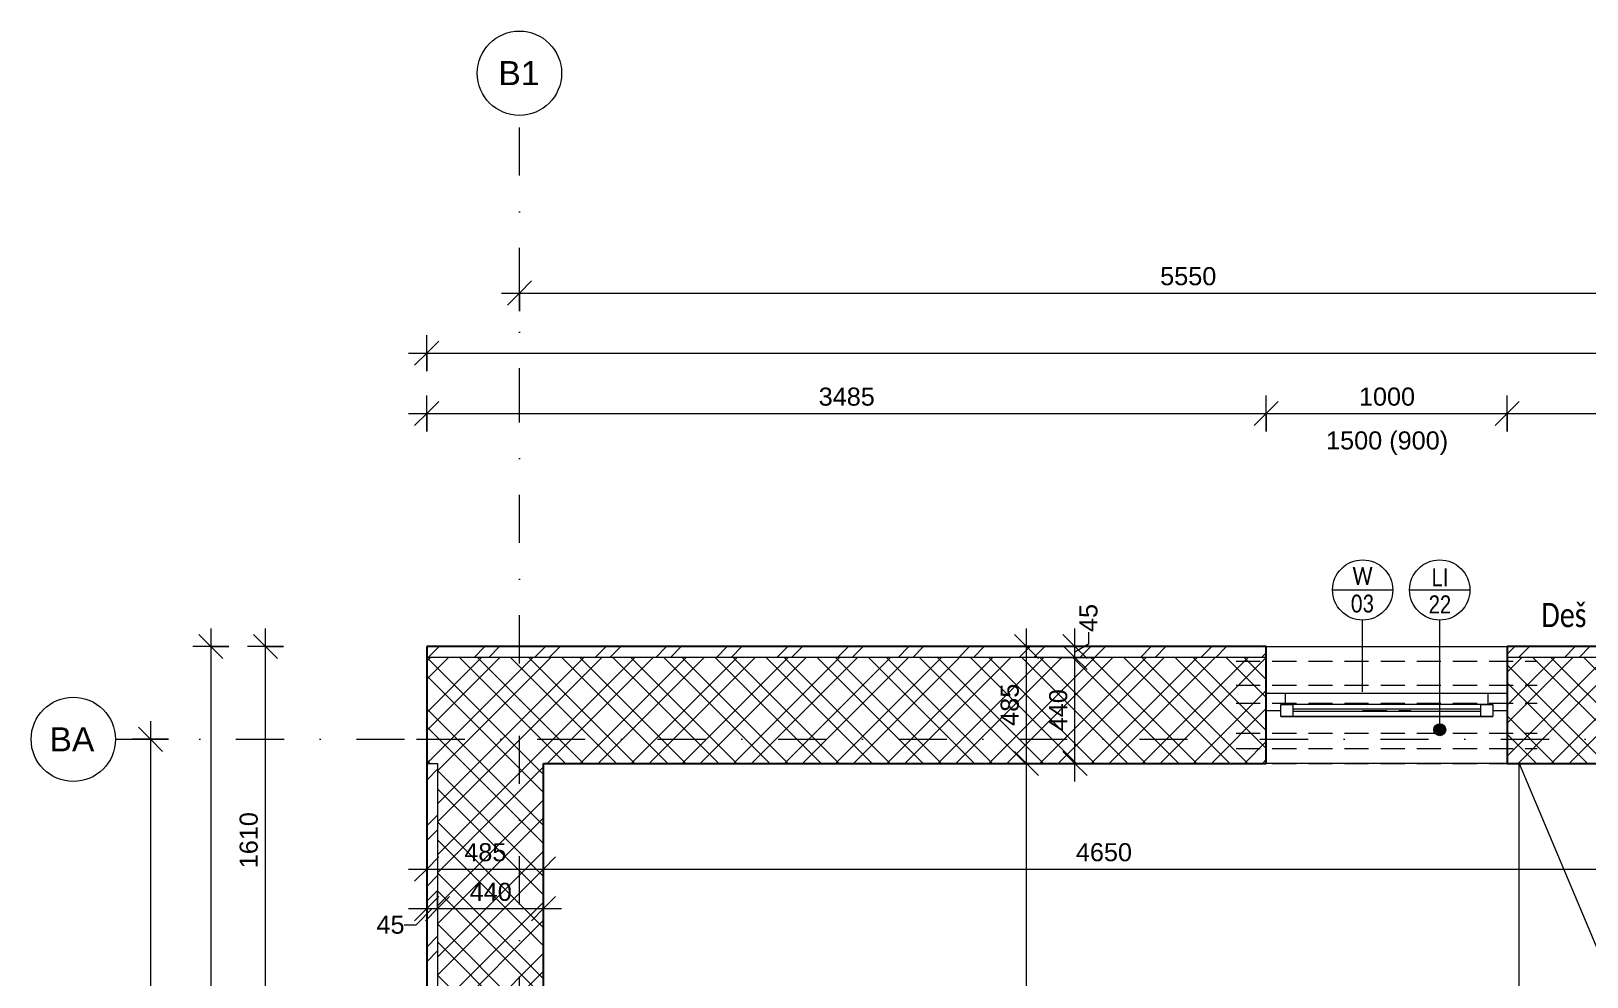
# Model space of a CAD drawing. Header units: millimetres. Extents: x -8668 to 43537, y -2985 to 58543.
# Drawn here: x -8506 to -2048, y 54616 to 58543 of the extents above; entities that cross this region are included whole.
import ezdxf

# ---------------------------------------------------------------- set-up
doc = ezdxf.new("R2010")
doc.units = ezdxf.units.MM
doc.linetypes.add('HA_Dash_3mm-S1mm', pattern=[150, 100, -50])
doc.linetypes.add('HA_DashDot_10mm-S3mm', pattern=[500, 200, -150, 0, -150])
for name, color, linetype, lineweight in [('A-____-____-DIMS', 9, 'Continuous', 5), ('A-____-____-DIMS-50', 9, 'Continuous', 5), ('A-GENM-____-HDLN', 9, 'HA_Dash_3mm-S1mm', 9), ('A-GENM-____-IDEN', 9, 'Continuous', 9), ('A-GENM-____-OTLN', 9, 'Continuous', 9), ('A-GLAZ-____-IDEN', 9, 'Continuous', 9), ('A-GLAZ-____-MCUT', 9, 'Continuous', 5), ('A-GLAZ-____-OTLN', 9, 'Continuous', 5), ('A-WALL-____-MCUT', 9, 'Continuous', 25), ('A-WALL-____-OTLN', 9, 'Continuous', 9), ('A-WALL-____-PATT', 9, 'Continuous', 25), ('G-____-____-TEXT', 9, 'Continuous', 5), ('I-FURN-____-OTLN', 9, 'Continuous', 9), ('S-GRID-____-IDEN', 9, 'Continuous', 9), ('S-GRID-____-OTLN', 9, 'Continuous', 5)]:
    doc.layers.add(name, color=color, linetype=linetype, lineweight=lineweight)
doc.styles.add('Arial', font='arial.ttf', dxfattribs={"height": 100})
doc.styles.add('Arial_1', font='arial.ttf', dxfattribs={"height": 75})
doc.styles.add('Arial_2', font='arial.ttf', dxfattribs={"width": 0.8, "height": 75})
doc.styles.add('Calibri', font='calibri.ttf', dxfattribs={"width": 0.8, "height": 75})
doc.styles.add('Calibri_1', font='calibri.ttf', dxfattribs={"width": 0.8, "height": 100})
doc.dimstyles.new('Inner_Dimensions', dxfattribs={"dimscale": 304.8, "dimtxt": 76.519455, "dimasz": 0.328084, "dimexe": 0.246063, "dimexo": 0.0625, "dimgap": 0.032808, "dimtad": 1, "dimdec": 0, "dimzin": 0, "dimdsep": 46, "dimtxsty": 'Arial_1', "dimblk1": 'OBLIQUE', "dimblk2": 'OBLIQUE', "dimsah": 1, "dimcen": 0.09, "dimdle": 0.246063, "dimazin": 0, "dimtfac": 1, "dimtdec": 4, "dimtix": 1, "dimtmove": 2, "dimatfit": 3, "dimfxl": 0.246063, "dimfxlon": 1, "dimtvp": 1, "dimtolj": 1, "dimtzin": 0, "dimlwd": 9, "dimlwe": 9, "dimarcsym": 2})
doc.dimstyles.new('Inner_Dimensions_1', dxfattribs={"dimscale": 304.8, "dimtxt": 76.519455, "dimasz": 0.328084, "dimexe": 0.246063, "dimexo": 0.0625, "dimgap": 0.032808, "dimtad": 1, "dimdec": 0, "dimzin": 0, "dimdsep": 46, "dimtxsty": 'Arial_1', "dimblk1": 'OBLIQUE', "dimblk2": 'OBLIQUE', "dimsah": 1, "dimcen": 0.09, "dimdle": 0.246063, "dimazin": 0, "dimtfac": 1, "dimtdec": 4, "dimtix": 1, "dimtmove": 0, "dimatfit": 3, "dimfxl": 0.246063, "dimfxlon": 1, "dimtvp": 1, "dimtolj": 1, "dimtzin": 0, "dimlwd": 9, "dimlwe": 9, "dimarcsym": 2})
doc.dimstyles.new('Inner_Dimensions_2', dxfattribs={"dimscale": 304.8, "dimtxt": 76.519455, "dimasz": 0.328084, "dimexe": 0.246063, "dimexo": 0.0625, "dimgap": 0.032808, "dimtad": 1, "dimdec": 0, "dimzin": 0, "dimdsep": 46, "dimtxsty": 'Arial_1', "dimblk1": 'OBLIQUE', "dimblk2": 'OBLIQUE', "dimsah": 1, "dimcen": 0.09, "dimdle": 0.246063, "dimazin": 0, "dimtfac": 1, "dimtdec": 4, "dimtix": 1, "dimtmove": 1, "dimatfit": 3, "dimfxl": 0.246063, "dimfxlon": 1, "dimtvp": 1, "dimtolj": 1, "dimtzin": 0, "dimlwd": 9, "dimlwe": 9, "dimarcsym": 2})
pattern_1 = [(45, (0, 0), (-106.066, 106.066), []), (45, (75, 0), (-106.066, 106.066), []), (315, (0, 0), (106.066, 106.066), []), (315, (75, 0), (106.066, 106.066), [])]
pattern_2 = [(45, (0, 0), (-125.7236, 125.7236), []), (45, (0, 190.5), (-125.7236, 125.7236), [])]

# ---------------------------------------------------------------- blocks, each defined once
blk = doc.blocks.new('HA_WD_SinglePanel - 1000x1500-1670803-DPS_2NP - B')
at = {"layer": 'A-GLAZ-____-MCUT'}
for p, q in [((-420, 70), (-500, 70)), ((-420, 25), (-420, 70)), ((500, 70), (420, 70)), ((420, 70), (420, 25)), ((-500, 0), (-440, 0)), ((-440, -25), (-440, 25)), ((-440, 25), (-390, 25)), ((-390, 25), (-390, -25)), ((390, 5), (-390, 5)), ((390, -25), (390, 25)), ((390, 25), (440, 25)), ((440, 25), (440, -25)), ((440, 0), (500, 0)), ((-390, -25), (-440, -25)), ((390, -5), (-390, -5)), ((440, -25), (390, -25))]:
    blk.add_line(p, q, dxfattribs=at)
at = {"layer": 'A-GLAZ-____-OTLN'}
for p, q in [((420, 70), (-420, 70)), ((440, 25), (-440, 25)), ((-440, -25), (-440, 25)), ((390, 25), (-390, 25)), ((440, 25), (440, -25)), ((-440, -25), (440, -25)), ((390, -25), (-390, -25))]:
    blk.add_line(p, q, dxfattribs=at)
blk = doc.blocks.new('NAB_Šatní_skříň_ADNS - 600x2000xšířka-1537202-DPS_2NP - B')
at = {"layer": 'I-FURN-____-OTLN'}
for p, q in [((0, -600), (1427.5, 0)), ((1427.5, 0), (2855, -600)), ((2855, 0), (2855, -600)), ((2855, -600), (0, -600))]:
    blk.add_line(p, q, dxfattribs=at)
blk = doc.blocks.new('TB_Porotherm KPVarioUNI_1250mm - TB_Porotherm KPVarioUNI_1250mm-1944691-DPS_2NP - B')
at = {"layer": 'A-GENM-____-HDLN'}
for p, q in [((-625, 205), (625, 205)), ((-625, 105), (625, 105)), ((-625, 30), (625, 30)), ((-100, 0), (100, 0)), ((-625, -95), (625, -95)), ((-625, -157.5), (625, -157.5)), ((-625, -220), (625, -220))]:
    blk.add_line(p, q, dxfattribs=at)
blk = doc.blocks.new('Grid - Radius 3_5mm-353793-DPS_2NP - B')
at = {"layer": 'S-GRID-____-IDEN'}
blk.add_circle((0, 0), 3.5, dxfattribs=at)
blk = doc.blocks.new('DIMBLOCK7-DPS_2NP - B')
at = {"layer": 'A-____-____-DIMS-50', "lineweight": 9}
for p, q in [((-4374.5, 55502.7), (-4424.5, 55552.7)), ((-4449.5, 55502.7), (-4299.5, 55502.7)), ((-4374.5, 55502.7), (-4449.5, 55502.7)), ((-4374.5, 52617.7), (-4374.5, 55502.7)), ((-4374.5, 55502.7), (-4324.5, 55452.7)), ((-4374.5, 52617.7), (-4424.5, 52667.7)), ((-4449.5, 52617.7), (-4299.5, 52617.7)), ((-4374.5, 52617.7), (-4449.5, 52617.7)), ((-4374.5, 52617.7), (-4324.5, 52567.7))]:
    blk.add_line(p, q, dxfattribs=at)
at = {"layer": 'A-____-____-DIMS-50', "color": 0, "lineweight": 9, "insert": (-4481.9, 53944.9), "char_height": 75, "width": 276.883, "attachment_point": 1, "rotation": 90, "line_spacing_factor": 0.941778, "style": 'Arial_1'}
blk.add_mtext('2885', dxfattribs=at)
blk = doc.blocks.new('_Oblique')
at = {"color": 0, "linetype": 'ByBlock', "lineweight": -2}
blk.add_line((-0.5, -0.5), (0.5, 0.5), dxfattribs=at)
blk = doc.blocks.new('DIMBLOCK8-DPS_2NP - B')
at = {"layer": 'A-____-____-DIMS-50', "lineweight": 9}
for p, q in [((-4374.5, 55502.7), (-4374.5, 56062.7)), ((-4374.5, 55987.7), (-4424.5, 56037.7)), ((-4449.5, 55987.7), (-4299.5, 55987.7)), ((-4374.5, 55987.7), (-4449.5, 55987.7)), ((-4374.5, 55987.7), (-4324.5, 55937.7)), ((-4374.5, 55502.7), (-4424.5, 55552.7)), ((-4449.5, 55502.7), (-4299.5, 55502.7)), ((-4374.5, 55502.7), (-4449.5, 55502.7)), ((-4374.5, 55502.7), (-4324.5, 55452.7))]:
    blk.add_line(p, q, dxfattribs=at)
at = {"layer": 'A-____-____-DIMS-50', "color": 0, "lineweight": 9, "insert": (-4481.9, 55658.7), "char_height": 75, "width": 207.662, "attachment_point": 1, "rotation": 90, "line_spacing_factor": 0.941778, "style": 'Arial_1'}
blk.add_mtext('485', dxfattribs=at)
blk = doc.blocks.new('DIMBLOCK45-DPS_2NP - B')
at = {"layer": 'A-____-____-DIMS-50', "lineweight": 9}
for p, q in [((-6864.3, 56880.6), (-6864.3, 57030.6)), ((-3379.3, 56880.6), (-3379.3, 57030.6)), ((-6864.3, 56955.6), (-6814.3, 57005.6)), ((-3379.3, 56955.6), (-3329.3, 57005.6)), ((-6939.3, 56955.6), (-3379.3, 56955.6)), ((-6864.3, 56955.6), (-6914.3, 56905.6)), ((-6864.3, 56955.6), (-6864.3, 56880.6)), ((-3379.3, 56955.6), (-3429.3, 56905.6)), ((-3379.3, 56955.6), (-3379.3, 56880.6))]:
    blk.add_line(p, q, dxfattribs=at)
at = {"layer": 'A-____-____-DIMS-50', "color": 0, "lineweight": 9, "insert": (-5237.2, 57063), "char_height": 75, "width": 276.883, "attachment_point": 1, "line_spacing_factor": 0.941778, "style": 'Arial_1'}
blk.add_mtext('3485', dxfattribs=at)
blk = doc.blocks.new('DIMBLOCK46-DPS_2NP - B')
at = {"layer": 'A-____-____-DIMS-50', "lineweight": 9}
for p, q in [((-3379.3, 56880.6), (-3379.3, 57030.6)), ((-2379.3, 56880.6), (-2379.3, 57030.6)), ((-3379.3, 56955.6), (-3329.3, 57005.6)), ((-2379.3, 56955.6), (-2329.3, 57005.6)), ((-3379.3, 56955.6), (-3429.3, 56905.6)), ((-3379.3, 56955.6), (-2379.3, 56955.6)), ((-3379.3, 56955.6), (-3379.3, 56880.6)), ((-2379.3, 56955.6), (-2429.3, 56905.6)), ((-2379.3, 56955.6), (-2379.3, 56880.6))]:
    blk.add_line(p, q, dxfattribs=at)
at = {"layer": 'A-____-____-DIMS-50', "color": 0, "lineweight": 9, "insert": (-2994.7, 57063), "char_height": 75, "width": 276.883, "attachment_point": 1, "line_spacing_factor": 0.941778, "style": 'Arial_1'}
blk.add_mtext('1000', dxfattribs=at)
blk = doc.blocks.new('DIMBLOCK47-DPS_2NP - B')
at = {"layer": 'A-____-____-DIMS-50', "lineweight": 9}
for p, q in [((-2379.3, 56880.6), (-2379.3, 57030.6)), ((-754.3, 56880.6), (-754.3, 57030.6)), ((-2379.3, 56955.6), (-2329.3, 57005.6)), ((-754.3, 56955.6), (-704.3, 57005.6)), ((-2379.3, 56955.6), (-2429.3, 56905.6)), ((-2379.3, 56955.6), (-754.3, 56955.6)), ((-2379.3, 56955.6), (-2379.3, 56880.6)), ((-754.3, 56955.6), (-804.3, 56905.6)), ((-754.3, 56955.6), (-754.3, 56880.6))]:
    blk.add_line(p, q, dxfattribs=at)
at = {"layer": 'A-____-____-DIMS-50', "color": 0, "lineweight": 9, "insert": (-1682.2, 57063), "char_height": 75, "width": 276.883, "attachment_point": 1, "line_spacing_factor": 0.941778, "style": 'Arial_1'}
blk.add_mtext('1625', dxfattribs=at)
blk = doc.blocks.new('DIMBLOCK68-DPS_2NP - B')
at = {"layer": 'A-____-____-DIMS-50', "lineweight": 9}
for p, q in [((-7533.5, 54377.7), (-7533.5, 56062.7)), ((-7533.5, 55987.7), (-7583.5, 56037.7)), ((-7458.5, 55987.7), (-7608.5, 55987.7)), ((-7533.5, 55987.7), (-7483.5, 55937.7)), ((-7533.5, 55987.7), (-7458.5, 55987.7)), ((-7458.5, 54377.7), (-7608.5, 54377.7)), ((-7533.5, 54377.7), (-7583.5, 54427.7)), ((-7533.5, 54377.7), (-7483.5, 54327.7)), ((-7533.5, 54377.7), (-7458.5, 54377.7))]:
    blk.add_line(p, q, dxfattribs=at)
at = {"layer": 'A-____-____-DIMS-50', "color": 0, "lineweight": 9, "insert": (-7640.8, 55067.4), "char_height": 75, "width": 276.883, "attachment_point": 1, "rotation": 90, "line_spacing_factor": 0.941778, "style": 'Arial_1'}
blk.add_mtext('1610', dxfattribs=at)
blk = doc.blocks.new('HA_TAG_WD - Type Mark-1536199-DPS_2NP - B')
at = {"layer": 'A-GLAZ-____-IDEN'}
blk.add_line((-2.5, 0), (2.5, 0), dxfattribs=at)
blk.add_circle((0, 0), 2.5, dxfattribs=at)
blk = doc.blocks.new('DIMBLOCK122-DPS_2NP - B')
at = {"layer": 'A-____-____-DIMS-50', "lineweight": 9}
for p, q in [((-6864.3, 55139.3), (-6864.3, 54989.3)), ((-6864.3, 55064.3), (-6864.3, 55139.3)), ((-6864.3, 55064.3), (-6814.3, 55114.3)), ((-6379.3, 55139.3), (-6379.3, 54989.3)), ((-6379.3, 55064.3), (-6379.3, 55139.3)), ((-6379.3, 55064.3), (-6329.3, 55114.3)), ((-6939.3, 55064.3), (-6379.3, 55064.3)), ((-6864.3, 55064.3), (-6914.3, 55014.3)), ((-6379.3, 55064.3), (-6429.3, 55014.3))]:
    blk.add_line(p, q, dxfattribs=at)
at = {"layer": 'A-____-____-DIMS-50', "color": 0, "lineweight": 9, "insert": (-6708.3, 55171.6), "char_height": 75, "width": 207.662, "attachment_point": 1, "line_spacing_factor": 0.941778, "style": 'Arial_1'}
blk.add_mtext('485', dxfattribs=at)
blk = doc.blocks.new('DIMBLOCK123-DPS_2NP - B')
at = {"layer": 'A-____-____-DIMS-50', "lineweight": 9}
for p, q in [((-6379.3, 55139.3), (-6379.3, 54989.3)), ((-6379.3, 55064.3), (-6379.3, 55139.3)), ((-6379.3, 55064.3), (-6329.3, 55114.3)), ((-1729.3, 55139.3), (-1729.3, 54989.3)), ((-1729.3, 55064.3), (-1729.3, 55139.3)), ((-1729.3, 55064.3), (-1679.3, 55114.3)), ((-6379.3, 55064.3), (-6429.3, 55014.3)), ((-6379.3, 55064.3), (-1729.3, 55064.3)), ((-1729.3, 55064.3), (-1779.3, 55014.3))]:
    blk.add_line(p, q, dxfattribs=at)
at = {"layer": 'A-____-____-DIMS-50', "color": 0, "lineweight": 9, "insert": (-4169.7, 55171.6), "char_height": 75, "width": 276.883, "attachment_point": 1, "line_spacing_factor": 0.941778, "style": 'Arial_1'}
blk.add_mtext('4650', dxfattribs=at)
blk = doc.blocks.new('DIMBLOCK239-DPS_2NP - B')
at = {"layer": 'A-____-____-DIMS-50', "lineweight": 9}
for p, q in [((-6864.3, 57130.6), (-6864.3, 57280.6)), ((21205.7, 57130.6), (21205.7, 57280.6)), ((-6864.3, 57205.6), (-6814.3, 57255.6)), ((21205.7, 57205.6), (21255.7, 57255.6)), ((-6939.3, 57205.6), (21280.7, 57205.6)), ((-6864.3, 57205.6), (-6914.3, 57155.6)), ((-6864.3, 57205.6), (-6864.3, 57130.6)), ((21205.7, 57205.6), (21155.7, 57155.6)), ((21205.7, 57205.6), (21205.7, 57130.6))]:
    blk.add_line(p, q, dxfattribs=at)
at = {"layer": 'A-____-____-DIMS-50', "color": 0, "lineweight": 9, "insert": (6861.3, 57313), "char_height": 75, "width": 346.103, "attachment_point": 1, "line_spacing_factor": 0.941778, "style": 'Arial_1'}
blk.add_mtext('28070', dxfattribs=at)
blk = doc.blocks.new('HA_TAG_GM_Products - Generic-588599-DPS_2NP - B')
at = {"layer": 'A-GENM-____-IDEN'}
blk.add_line((-2.5, 0), (2.5, 0), dxfattribs=at)
blk.add_circle((0, 0), 2.5, dxfattribs=at)
blk = doc.blocks.new('DIMBLOCK251-DPS_2NP - B')
at = {"layer": 'A-____-____-DIMS-50', "lineweight": 9}
for p, q in [((-7760.5, 56062.7), (-7760.5, 43492.7)), ((-7760.5, 55987.7), (-7810.5, 56037.7)), ((-7685.5, 55987.7), (-7835.5, 55987.7)), ((-7760.5, 55987.7), (-7710.5, 55937.7)), ((-7760.5, 55987.7), (-7685.5, 55987.7)), ((-7760.5, 43567.7), (-7810.5, 43617.7)), ((-7685.5, 43567.7), (-7835.5, 43567.7)), ((-7760.5, 43567.7), (-7710.5, 43517.7)), ((-7760.5, 43567.7), (-7685.5, 43567.7))]:
    blk.add_line(p, q, dxfattribs=at)
at = {"layer": 'A-____-____-DIMS-50', "color": 0, "lineweight": 9, "insert": (-7867.9, 49633.5), "char_height": 75, "width": 346.103, "attachment_point": 1, "rotation": 90, "line_spacing_factor": 0.941778, "style": 'Arial_1'}
blk.add_mtext('12420', dxfattribs=at)
blk = doc.blocks.new('DIMBLOCK252-DPS_2NP - B')
at = {"layer": 'A-____-____-DIMS-50', "lineweight": 9}
for p, q in [((-8010.5, 55677.7), (-8010.5, 50802.7)), ((-7935.5, 55602.7), (-8085.5, 55602.7)), ((-8010.5, 55602.7), (-8060.5, 55652.7)), ((-8010.5, 55602.7), (-7960.5, 55552.7)), ((-8010.5, 55602.7), (-7935.5, 55602.7)), ((-8010.5, 50802.7), (-8060.5, 50852.7)), ((-7935.5, 50802.7), (-8085.5, 50802.7)), ((-8010.5, 50802.7), (-7960.5, 50752.7)), ((-8010.5, 50802.7), (-7935.5, 50802.7))]:
    blk.add_line(p, q, dxfattribs=at)
at = {"layer": 'A-____-____-DIMS-50', "color": 0, "lineweight": 9, "insert": (-8117.9, 53087.4), "char_height": 75, "width": 276.883, "attachment_point": 1, "rotation": 90, "line_spacing_factor": 0.941778, "style": 'Arial_1'}
blk.add_mtext('4800', dxfattribs=at)
blk = doc.blocks.new('DIMBLOCK254-DPS_2NP - B')
at = {"layer": 'A-____-____-DIMS-50', "lineweight": 9}
for p, q in [((-6479.3, 57380.6), (-6479.3, 57530.6)), ((-6479.3, 57455.6), (-6429.3, 57505.6)), ((-929.3, 57380.6), (-929.3, 57530.6)), ((-929.3, 57455.6), (-879.3, 57505.6)), ((-6554.3, 57455.6), (-929.3, 57455.6)), ((-6479.3, 57455.6), (-6529.3, 57405.6)), ((-6479.3, 57455.6), (-6479.3, 57380.6)), ((-929.3, 57455.6), (-979.3, 57405.6)), ((-929.3, 57455.6), (-929.3, 57380.6))]:
    blk.add_line(p, q, dxfattribs=at)
at = {"layer": 'A-____-____-DIMS-50', "color": 0, "lineweight": 9, "insert": (-3819.7, 57563), "char_height": 75, "width": 276.883, "attachment_point": 1, "line_spacing_factor": 0.941778, "style": 'Arial_1'}
blk.add_mtext('5550', dxfattribs=at)
blk = doc.blocks.new('DIMBLOCK298-DPS_2NP - B')
at = {"layer": 'A-____-____-DIMS-50', "lineweight": 9}
for p, q in [((-6864.3, 54974.7), (-6864.3, 54824.7)), ((-6864.3, 54899.7), (-6864.3, 54974.7)), ((-6819.3, 54974.7), (-6819.3, 54824.7)), ((-6819.3, 54899.7), (-6819.3, 54974.7)), ((-6939.3, 54899.7), (-6819.3, 54899.7)), ((-6864.3, 54899.7), (-6914.3, 54849.7)), ((-6907.4, 54832.3), (-6841.8, 54899.7)), ((-6819.3, 54899.7), (-6869.3, 54849.7)), ((-6864.3, 54899.7), (-6814.3, 54949.7)), ((-6819.3, 54899.7), (-6769.3, 54949.7)), ((-6957.4, 54832.3), (-6907.4, 54832.3))]:
    blk.add_line(p, q, dxfattribs=at)
at = {"layer": 'A-____-____-DIMS-50', "color": 0, "lineweight": 9, "insert": (-7072.7, 54870.8), "char_height": 75, "width": 138.441, "attachment_point": 1, "line_spacing_factor": 0.941778, "style": 'Arial_1'}
blk.add_mtext('45', dxfattribs=at)
blk = doc.blocks.new('DIMBLOCK299-DPS_2NP - B')
at = {"layer": 'A-____-____-DIMS-50', "lineweight": 9}
for p, q in [((-6819.3, 54974.7), (-6819.3, 54824.7)), ((-6819.3, 54899.7), (-6819.3, 54974.7)), ((-6379.3, 54974.7), (-6379.3, 54824.7)), ((-6379.3, 54899.7), (-6379.3, 54974.7)), ((-6819.3, 54899.7), (-6869.3, 54849.7)), ((-6819.3, 54899.7), (-6769.3, 54949.7)), ((-6819.3, 54899.7), (-6304.3, 54899.7)), ((-6379.3, 54899.7), (-6429.3, 54849.7)), ((-6379.3, 54899.7), (-6329.3, 54949.7))]:
    blk.add_line(p, q, dxfattribs=at)
at = {"layer": 'A-____-____-DIMS-50', "color": 0, "lineweight": 9, "insert": (-6685.8, 55007.1), "char_height": 75, "width": 207.662, "attachment_point": 1, "line_spacing_factor": 0.941778, "style": 'Arial_1'}
blk.add_mtext('440', dxfattribs=at)
blk = doc.blocks.new('DIMBLOCK300-DPS_2NP - B')
at = {"layer": 'A-____-____-DIMS-50', "lineweight": 9}
for p, q in [((-4173.4, 55942.7), (-4223.4, 55992.7)), ((-4248.4, 55942.7), (-4098.4, 55942.7)), ((-4173.4, 55942.7), (-4248.4, 55942.7)), ((-4173.4, 55427.7), (-4173.4, 55942.7)), ((-4173.4, 55942.7), (-4123.4, 55892.7)), ((-4173.4, 55502.7), (-4223.4, 55552.7)), ((-4248.4, 55502.7), (-4098.4, 55502.7)), ((-4173.4, 55502.7), (-4248.4, 55502.7)), ((-4173.4, 55502.7), (-4123.4, 55452.7))]:
    blk.add_line(p, q, dxfattribs=at)
at = {"layer": 'A-____-____-DIMS-50', "color": 0, "lineweight": 9, "insert": (-4280.7, 55636.2), "char_height": 75, "width": 207.662, "attachment_point": 1, "rotation": 90, "line_spacing_factor": 0.941778, "style": 'Arial_1'}
blk.add_mtext('440', dxfattribs=at)
blk = doc.blocks.new('DIMBLOCK301-DPS_2NP - B')
at = {"layer": 'A-____-____-DIMS-50', "lineweight": 9}
for p, q in [((-4173.4, 55942.7), (-4173.4, 56062.7)), ((-4173.4, 55987.7), (-4223.4, 56037.7)), ((-4173.4, 55942.7), (-4223.4, 55992.7)), ((-4116.6, 55998.1), (-4173.4, 55965.2)), ((-4116.6, 56048.1), (-4116.6, 55998.1)), ((-4248.4, 55987.7), (-4098.4, 55987.7)), ((-4173.4, 55987.7), (-4248.4, 55987.7)), ((-4248.4, 55942.7), (-4098.4, 55942.7)), ((-4173.4, 55942.7), (-4248.4, 55942.7)), ((-4173.4, 55987.7), (-4123.4, 55937.7)), ((-4173.4, 55942.7), (-4123.4, 55892.7))]:
    blk.add_line(p, q, dxfattribs=at)
at = {"layer": 'A-____-____-DIMS-50', "color": 0, "lineweight": 9, "insert": (-4155.1, 56048.1), "char_height": 75, "width": 138.441, "attachment_point": 1, "rotation": 90, "line_spacing_factor": 0.941778, "style": 'Arial_1'}
blk.add_mtext('45', dxfattribs=at)

msp = doc.modelspace()

# ---------------------------------------------------------------- hatches: boundary and pattern name
at = {"layer": 'A-GENM-____-IDEN'}
h = msp.add_hatch(color=256, dxfattribs=at)
edge = h.paths.add_edge_path()
edge.add_arc((-2659.3, 55642.7), 25, 0, 360)
at = {"layer": 'A-WALL-____-PATT', "lineweight": 5}
h = msp.add_hatch(dxfattribs=at)
h.set_pattern_fill('FP_4', color=256, style=0, pattern_type=2)
h.set_pattern_definition(pattern_2)
h.paths.add_polyline_path([(-6819.3, 43694.4), (-6819.3, 45302.7), (-6864.3, 45302.7), (-6864.3, 43694.4)])
h.paths.add_polyline_path([(-6864.3, 46302.7), (-6819.3, 46302.7), (-6819.3, 48802.7), (-6864.3, 48802.7), (-6864.3, 47694.1)])
h.paths.add_polyline_path([(-6819.3, 49427.7), (-6819.3, 51252.7), (-6864.3, 51252.7), (-6864.3, 49427.7)])
h.paths.add_polyline_path([(-6819.3, 51877.7), (-6819.3, 53377.7), (-6864.3, 53377.7), (-6864.3, 51877.7)])
h.paths.add_polyline_path([(-6819.3, 54377.7), (-6819.3, 55502.7), (-6864.3, 55502.7), (-6864.3, 54377.7)])
h.paths.add_polyline_path([(-6819.3, 55942.7), (-6819.3, 55987.7), (-6864.3, 55987.7), (-6864.3, 55942.7)])
h = msp.add_hatch(dxfattribs=at)
h.set_pattern_fill('FP_1', color=256, style=0, pattern_type=2)
h.set_pattern_definition(pattern_1)
h.paths.add_polyline_path([(11075.7, 55502.7), (11325.7, 55502.7), (11325.7, 55942.7), (8495.7, 55942.7), (8495.7, 55502.7), (10585.9, 55502.7)])
h.paths.add_polyline_path([(7495.7, 55502.7), (7495.7, 55942.7), (2495.7, 55942.7), (2495.7, 55502.7), (6380.7, 55502.7)])
h.paths.add_polyline_path([(1495.7, 55502.7), (1495.7, 55942.7), (245.7, 55942.7), (245.7, 55502.7), (1400.2, 55502.7)])
h.paths.add_polyline_path([(-1614.3, 55502.7), (-754.3, 55502.7), (-754.3, 55942.7), (-2379.3, 55942.7), (-2379.3, 55502.7), (-1729.3, 55502.7)])
h.paths.add_polyline_path([(-3379.3, 55502.7), (-3379.3, 55942.7), (-6864.3, 55942.7), (-6864.3, 55502.7), (-5489.1, 55502.7)])
h.paths.add_polyline_path([(6380.7, 55840.5), (6280.7, 55840.5), (6280.7, 55940.5), (6380.7, 55940.5)])
h.paths.add_polyline_path([(3645.7, 55840.5), (3545.7, 55840.5), (3545.7, 55940.5), (3645.7, 55940.5)])
h.paths.add_polyline_path([(-1499.3, 55840.5), (-1599.3, 55840.5), (-1599.3, 55940.5), (-1499.3, 55940.5)])
h = msp.add_hatch(dxfattribs=at)
h.set_pattern_fill('FP_4', color=256, style=0, pattern_type=2)
h.set_pattern_definition(pattern_2)
h.paths.add_polyline_path([(21160.7, 55942.7), (21160.7, 55987.7), (17770.7, 55987.7), (17770.7, 55942.7), (20520.7, 55942.7)])
h.paths.add_polyline_path([(16770.7, 55942.7), (16770.7, 55987.7), (15095.7, 55987.7), (15095.7, 55942.7), (15178.8, 55942.7)])
h.paths.add_polyline_path([(14095.7, 55942.7), (14095.7, 55987.7), (12845.7, 55987.7), (12845.7, 55942.7), (12882.4, 55942.7)])
h.paths.add_polyline_path([(11734.1, 55942.7), (11845.7, 55942.7), (11845.7, 55987.7), (8495.7, 55987.7), (8495.7, 55942.7), (11325.7, 55942.7)])
h.paths.add_polyline_path([(7495.7, 55942.7), (7495.7, 55987.7), (2495.7, 55987.7), (2495.7, 55942.7), (5993.1, 55942.7)])
h.paths.add_polyline_path([(1495.7, 55942.7), (1495.7, 55987.7), (245.7, 55987.7), (245.7, 55942.7), (1400.2, 55942.7)])
h.paths.add_polyline_path([(-2379.3, 55942.7), (-754.3, 55942.7), (-754.3, 55987.7), (-2379.3, 55987.7)])
h.paths.add_polyline_path([(-3379.3, 55942.7), (-3379.3, 55987.7), (-6819.3, 55987.7), (-6819.3, 55942.7), (-5489.1, 55942.7)])
h = msp.add_hatch(dxfattribs=at)
h.set_pattern_fill('FP_1', color=256, style=0, pattern_type=2)
h.set_pattern_definition(pattern_1)
h.paths.add_polyline_path([(-6637.3, 44206.1), (-6379.3, 44206.1), (-6379.3, 45302.7), (-6819.3, 45302.7), (-6819.3, 44206.1)])
h.paths.add_polyline_path([(-6819.3, 46302.7), (-6379.3, 46302.7), (-6379.3, 48802.7), (-6819.3, 48802.7), (-6819.3, 47694.1)])
h.paths.add_polyline_path([(-6599.3, 49427.7), (-6379.3, 49427.7), (-6379.3, 51252.7), (-6819.3, 51252.7), (-6819.3, 49427.7), (-6624.3, 49427.7)])
h.paths.add_polyline_path([(-6624.3, 51877.7), (-6379.3, 51877.7), (-6379.3, 53377.7), (-6819.3, 53377.7), (-6819.3, 51877.7), (-6637.3, 51877.7)])
h.paths.add_polyline_path([(-6379.3, 54377.7), (-6379.3, 55502.7), (-6819.3, 55502.7), (-6819.3, 54377.7)])

# ---------------------------------------------------------------- linework, layer by layer
at = {"layer": 'A-GENM-____-IDEN'}
msp.add_line((-2659.3, 55642.7), (-2659.3, 56097.8), dxfattribs=at)
msp.add_circle((-2659.3, 55642.7), 25, dxfattribs=at)
at = {"layer": 'A-GLAZ-____-IDEN'}
msp.add_line((-2979.3, 55799.9), (-2979.3, 56095.5), dxfattribs=at)
at = {"layer": 'A-WALL-____-MCUT'}
for p, q in [((-6864.3, 55987.7), (-6864.3, 54377.7)), ((-3379.3, 55987.7), (-6864.3, 55987.7)), ((-3379.3, 55502.7), (-3379.3, 55987.7)), ((-2379.3, 55987.7), (-2379.3, 55502.7)), ((-754.3, 55987.7), (-2379.3, 55987.7)), ((-6379.3, 55502.7), (-3379.3, 55502.7)), ((-6379.3, 54377.7), (-6379.3, 55502.7)), ((-2379.3, 55502.7), (-1729.3, 55502.7))]:
    msp.add_line(p, q, dxfattribs=at)
at = {"layer": 'A-WALL-____-MCUT', "lineweight": 9}
for p, q in [((-3379.3, 55942.7), (-6864.3, 55942.7)), ((-754.3, 55942.7), (-2379.3, 55942.7)), ((-6864.3, 55502.7), (-6819.3, 55502.7)), ((-6819.3, 55502.7), (-6819.3, 54377.7))]:
    msp.add_line(p, q, dxfattribs=at)
at = {"layer": 'A-WALL-____-OTLN'}
for p, q in [((-3379.3, 55987.7), (-2379.3, 55987.7)), ((-2379.3, 55502.7), (-3379.3, 55502.7))]:
    msp.add_line(p, q, dxfattribs=at)
at = {"layer": 'S-GRID-____-OTLN', "linetype": 'HA_DashDot_10mm-S3mm', "lineweight": 9}
for p, q in [((-6479.3, 56942.9), (-6479.3, 58192.9)), ((-6479.3, 38414.3), (-6479.3, 56942.9)), ((-8156.2, 55602.7), (-6906.2, 55602.7)), ((-6906.2, 55602.7), (21594.8, 55602.7))]:
    msp.add_line(p, q, dxfattribs=at)

# ---------------------------------------------------------------- block references
at = {"layer": 'A-GENM-____-IDEN', "xscale": 49.99999999999998, "yscale": 49.99999999999998, "zscale": 49.99999999999998}
msp.add_blockref('HA_TAG_GM_Products - Generic-588599-DPS_2NP - B', (-2659.3, 56222.8), dxfattribs=at)
at = {"layer": 'A-GENM-____-OTLN'}
msp.add_blockref('TB_Porotherm KPVarioUNI_1250mm - TB_Porotherm KPVarioUNI_1250mm-1944691-DPS_2NP - B', (-2879.3, 55722.7), dxfattribs=at)
at = {"layer": 'A-GLAZ-____-IDEN', "xscale": 49.99999999999998, "yscale": 49.99999999999998, "zscale": 49.99999999999998}
msp.add_blockref('HA_TAG_WD - Type Mark-1536199-DPS_2NP - B', (-2979.3, 56222.8), dxfattribs=at)
at = {"layer": 'A-GLAZ-____-OTLN'}
msp.add_blockref('HA_WD_SinglePanel - 1000x1500-1670803-DPS_2NP - B', (-2879.3, 55722.7), dxfattribs=at)
at = {"layer": 'I-FURN-____-OTLN', "rotation": 269.9999999999996}
msp.add_blockref('NAB_Šatní_skříň_ADNS - 600x2000xšířka-1537202-DPS_2NP - B', (-1729.3, 55502.7), dxfattribs=at)
at = {"layer": 'S-GRID-____-IDEN', "xscale": 49.99999999999998, "yscale": 49.99999999999998, "zscale": 49.99999999999998}
msp.add_blockref('Grid - Radius 3_5mm-353793-DPS_2NP - B', (-6479.3, 58367.9), dxfattribs=at)
at = {"layer": 'S-GRID-____-IDEN', "xscale": 49.99999999999998, "yscale": 49.99999999999998, "zscale": 49.99999999999998, "rotation": 269.9999999999996}
msp.add_blockref('Grid - Radius 3_5mm-353793-DPS_2NP - B', (-8331.2, 55602.7), dxfattribs=at)

# ---------------------------------------------------------------- texts
at = {"layer": 'A-GENM-____-IDEN', "lineweight": 5, "char_height": 75, "attachment_point": 1, "style": 'Arial_2'}
for s, insert, width in [('LI', (-2693.1, 56312.9), 86.582), ('22', (-2705.1, 56200.2), 115.443)]:
    msp.add_mtext(s, dxfattribs=dict(at, insert=insert, width=width))
at = {"layer": 'A-GLAZ-____-IDEN', "lineweight": 5, "char_height": 75, "attachment_point": 1}
for s, insert, width, style in [('1500 (900)', (-3131.1, 56881.1), 629.325, 'Arial_1'), ('W', (-3021.1, 56318.1), 105.823, 'Calibri'), ('03', (-3027.7, 56203.8), 121.856, 'Calibri')]:
    msp.add_mtext(s, dxfattribs=dict(at, insert=insert, width=width, style=style))
at = {"layer": 'G-____-____-TEXT', "color": 7, "lineweight": 9, "insert": (-2237.8, 56168.4), "char_height": 100, "width": 234.093, "attachment_point": 1, "style": 'Calibri_1'}
msp.add_mtext('Deš', dxfattribs=at)
at = {"layer": 'S-GRID-____-IDEN', "lineweight": 5, "char_height": 100, "attachment_point": 1, "style": 'Arial'}
for s, insert, width in [('B1', (-6566.7, 58418.6), 212.447), ('BA', (-8430, 55652.8), 232.489)]:
    msp.add_mtext(s, dxfattribs=dict(at, insert=insert, width=width))

# ---------------------------------------------------------------- dimensions: what is measured, and where the dimension line sits
at = {"layer": 'A-____-____-DIMS', "lineweight": 9}
for base, p1, p2, override, picture, middle in [((-929.3, 57455.6), (-6479.3, 57380.6), (-929.3, 57380.6), {"dimpost": '<>', "dimfxl": 5550}, 'DIMBLOCK254-DPS_2NP - B', (-3704.3, 57503.9)), ((-3379.3, 56955.6), (-6864.3, 56880.6), (-3379.3, 56880.6), {"dimpost": '<>', "dimfxl": 3485}, 'DIMBLOCK45-DPS_2NP - B', (-5121.8, 57004)), ((-2379.3, 56955.6), (-3379.3, 56880.6), (-2379.3, 56880.6), {"dimpost": '<>', "dimfxl": 1000}, 'DIMBLOCK46-DPS_2NP - B', (-2879.3, 57003.9)), ((-754.3, 56955.6), (-2379.3, 56880.6), (-754.3, 56880.6), {"dimpost": '<>', "dimfxl": 1625}, 'DIMBLOCK47-DPS_2NP - B', (-1566.8, 57003.9)), ((-6379.3, 55064.3), (-6864.3, 55139.3), (-6379.3, 55139.3), {"dimpost": '<>', "dimfxl": 485}, 'DIMBLOCK122-DPS_2NP - B', (-6621.8, 55112.6)), ((-1729.3, 55064.3), (-6379.3, 55139.3), (-1729.3, 55139.3), {"dimpost": '<>', "dimfxl": 4650}, 'DIMBLOCK123-DPS_2NP - B', (-4054.3, 55112.6)), ((-6379.3, 54899.7), (-6819.3, 54974.7), (-6379.3, 54974.7), {"dimpost": '<>', "dimfxl": 440}, 'DIMBLOCK299-DPS_2NP - B', (-6599.3, 54948))]:
    dim = msp.add_linear_dim(base=base, p1=p1, p2=p2, dimstyle='Inner_Dimensions_1', override=override, dxfattribs=at)
    dim.commit()
    dim.dimension.update_dxf_attribs({"geometry": picture, "text_midpoint": middle})
for base, p1, p2, dimstyle, override, picture, middle in [((21205.7, 57205.6), (-6864.3, 57130.6), (21205.7, 57130.6), 'Inner_Dimensions', {"dimpost": '<>', "dimfxl": 28070}, 'DIMBLOCK239-DPS_2NP - B', (7034.4, 57263)), ((-6819.3, 54899.7), (-6864.3, 54974.7), (-6819.3, 54974.7), 'Inner_Dimensions_2', {"dimpost": '<>', "dimfxl": 45}, 'DIMBLOCK298-DPS_2NP - B', (-7003.5, 54820.8))]:
    dim = msp.add_linear_dim(base=base, p1=p1, p2=p2, dimstyle=dimstyle, override=override, dxfattribs=at)
    dim.commit()
    dim.dimension.update_dxf_attribs({"geometry": picture, "text_midpoint": middle, "dimtype": 160})
dim = msp.add_linear_dim(base=(-4173.4, 55987.7), p1=(-4248.4, 55942.7), p2=(-4248.4, 55987.7), angle=90, dimstyle='Inner_Dimensions_2', override={"dimpost": '<>', "dimfxl": 45}, dxfattribs=at)
dim.commit()
dim.dimension.update_dxf_attribs({"geometry": 'DIMBLOCK301-DPS_2NP - B', "text_midpoint": (-4105.1, 56117.3), "dimtype": 160, "text_rotation": 90})
for base, p1, p2, override, picture, middle in [((-7760.5, 43567.7), (-7685.5, 55987.7), (-7685.5, 43567.7), {"dimpost": '<>', "dimfxl": 12420}, 'DIMBLOCK251-DPS_2NP - B', (-7808.8, 49777.7)), ((-7533.5, 55987.7), (-7458.5, 54377.7), (-7458.5, 55987.7), {"dimpost": '<>', "dimfxl": 1610}, 'DIMBLOCK68-DPS_2NP - B', (-7581.8, 55182.7)), ((-4374.5, 55987.7), (-4449.5, 55502.7), (-4449.5, 55987.7), {"dimpost": '<>', "dimfxl": 485}, 'DIMBLOCK8-DPS_2NP - B', (-4422.8, 55745.2)), ((-4173.4, 55942.7), (-4248.4, 55502.7), (-4248.4, 55942.7), {"dimpost": '<>', "dimfxl": 440}, 'DIMBLOCK300-DPS_2NP - B', (-4221.6, 55722.7)), ((-8010.5, 50802.7), (-7935.5, 55602.7), (-7935.5, 50802.7), {"dimpost": '<>', "dimfxl": 4800}, 'DIMBLOCK252-DPS_2NP - B', (-8058.8, 53202.7)), ((-4374.5, 55502.7), (-4449.5, 52617.7), (-4449.5, 55502.7), {"dimpost": '<>', "dimfxl": 2885}, 'DIMBLOCK7-DPS_2NP - B', (-4422.8, 54060.2))]:
    dim = msp.add_linear_dim(base=base, p1=p1, p2=p2, angle=90, dimstyle='Inner_Dimensions_1', override=override, dxfattribs=at)
    dim.commit()
    dim.dimension.update_dxf_attribs({"geometry": picture, "text_midpoint": middle})

doc.saveas('drawing.dxf')
